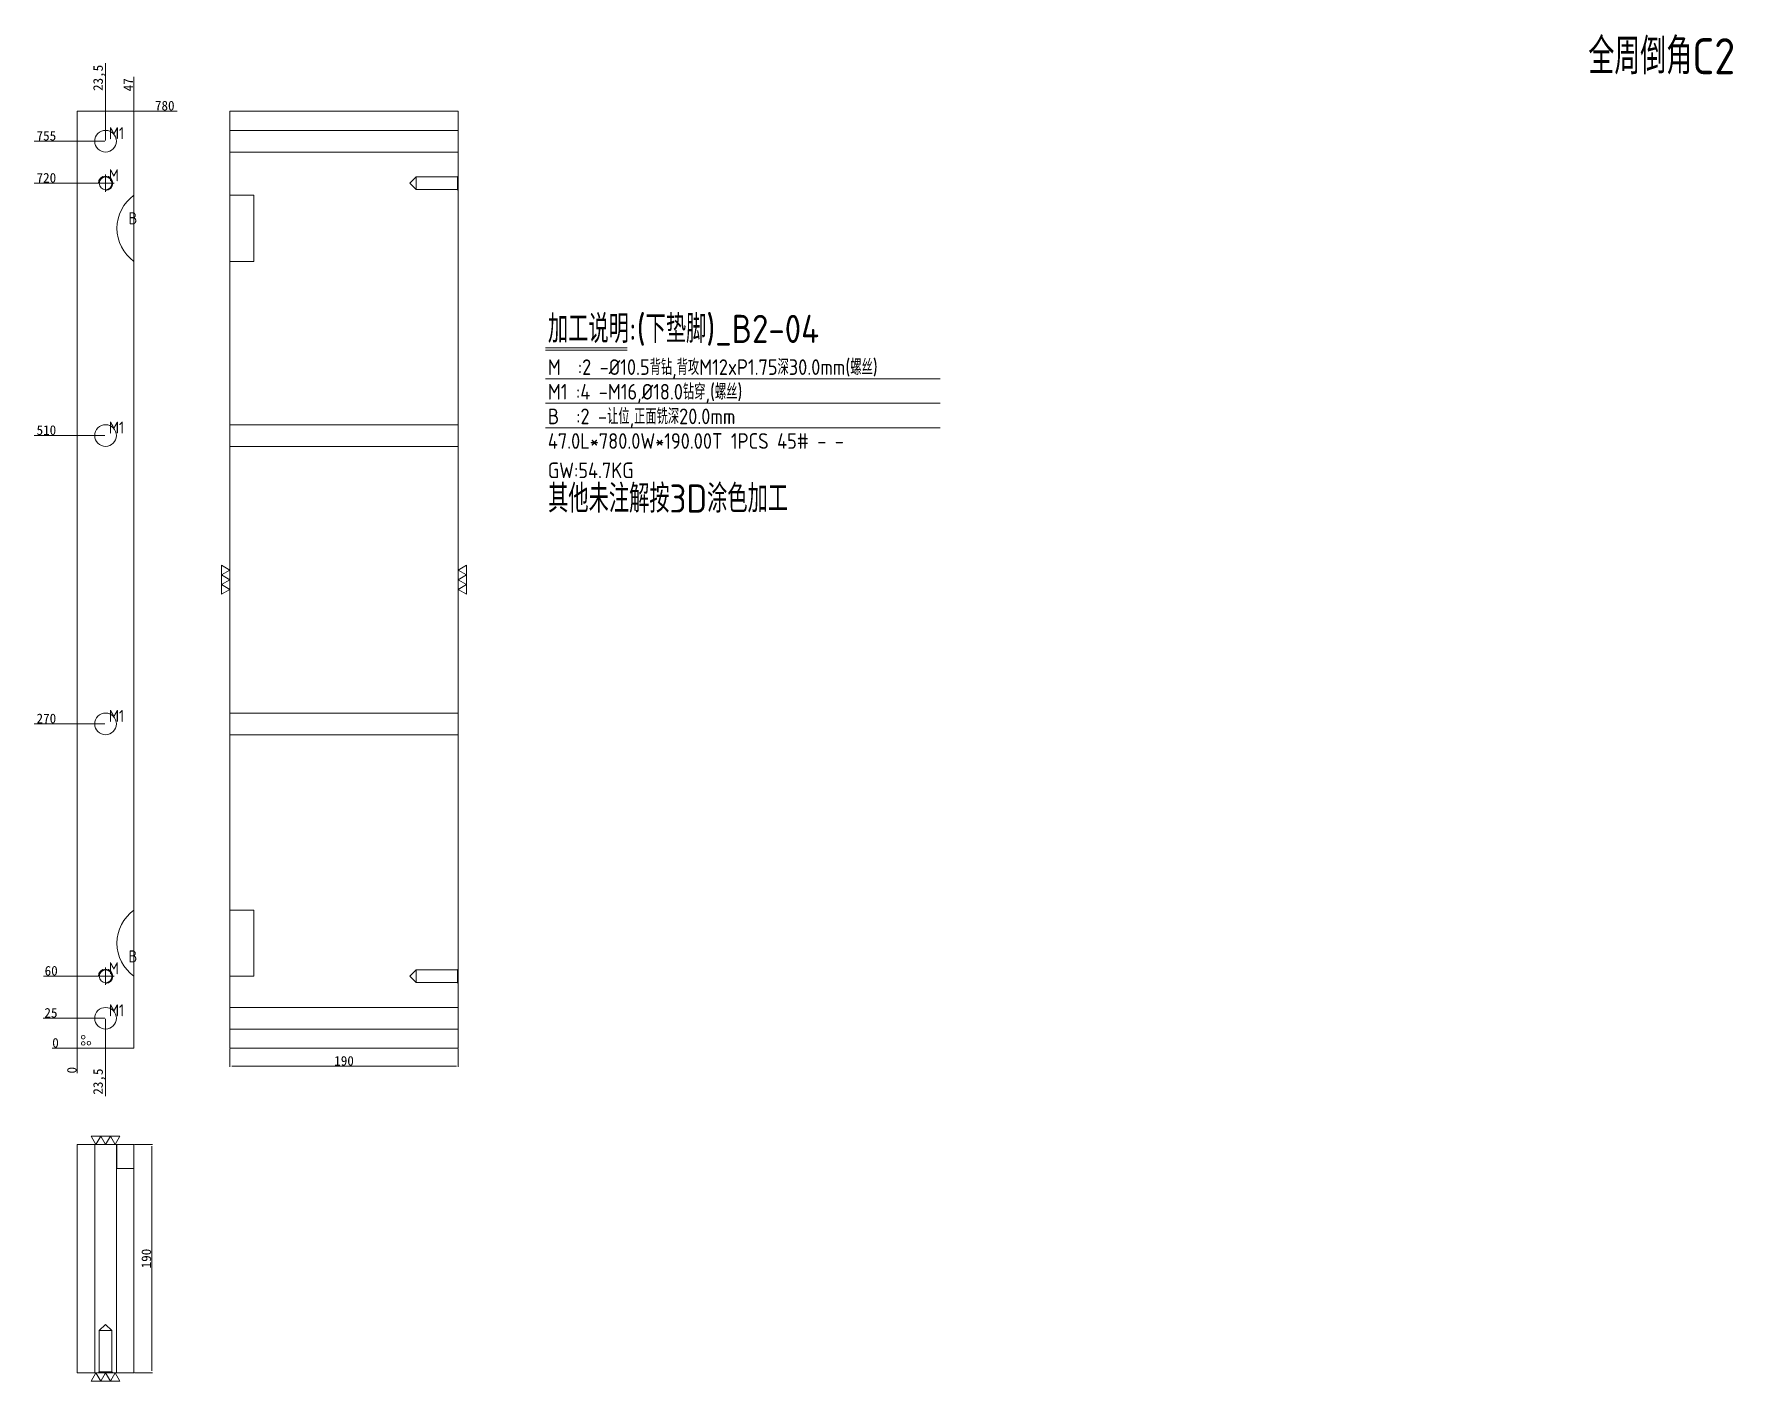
# Model space of a CAD drawing. Header units: millimetres. Extents: x 16542 to 17955, y 23513 to 24634.
import ezdxf

# ---------------------------------------------------------------- set-up
doc = ezdxf.new("R2010")
doc.units = ezdxf.units.MM
doc.linetypes.add('CENTER', pattern=[0])
doc.linetypes.add('DASHED', pattern=[0])
doc.layers.add('B2', color=7, linetype='Continuous', true_color=0xffffff)
doc.layers.add('U1', color=7, linetype='Continuous', true_color=0xffffff)
doc.layers.add('dim', color=4, linetype='Continuous')
doc.layers.add('dim_temp', color=161, linetype='Continuous', lineweight=9)
doc.styles.add('_PUG_ERP', font='txt')
doc.styles.add('gbenor', font='gbenor.shx', dxfattribs={"bigfont": 'gbcbig'})
doc.dimstyles.new('_PUG_ERP', dxfattribs={"dimtxt": 8, "dimasz": 1.5, "dimexe": 0.5, "dimexo": 0.5, "dimgap": 0.5, "dimtad": 1, "dimtxsty": '_PUG_ERP', "dimblk": 'CLOSEDBLANK', "dimcen": 0, "dimclrd": 4, "dimclre": 4, "dimclrt": 3, "dimazin": 3, "dimtfac": 1, "dimtmove": 0, "dimatfit": 3, "dimldrblk": 'CLOSEDBLANK', "dimlwd": 9, "dimlwe": 9})

# ---------------------------------------------------------------- blocks, each defined once
blk = doc.blocks.new('*D1266')
at = {"layer": 'Defpoints', "color": 0}
for p in [(16624.6, 24570), (16639.6, 24570), (16577.6, 23790)]:
    blk.add_point(p, dxfattribs=at)
at = {"layer": 'dim_temp', "color": 4, "lineweight": 9}
blk.add_line((16625.1, 24570), (16660.7, 24570), dxfattribs=at)
at = {"layer": 'dim_temp', "color": 3, "lineweight": 18, "insert": (16650.4, 24574.5), "char_height": 8, "attachment_point": 5, "style": '_PUG_ERP'}
blk.add_mtext('780', dxfattribs=at)
blk = doc.blocks.new('_ClosedBlank')
blk = doc.blocks.new('*D1267')
at = {"layer": 'Defpoints', "color": 0}
for p in [(16562.6, 23790), (16577.6, 23790), (16577.6, 23790)]:
    blk.add_point(p, dxfattribs=at)
at = {"layer": 'dim_temp', "color": 4, "lineweight": 9}
blk.add_line((16577.1, 23790), (16556.8, 23790), dxfattribs=at)
at = {"layer": 'dim_temp', "color": 3, "lineweight": 18, "insert": (16559.5, 23794.5), "char_height": 8, "attachment_point": 5, "style": '_PUG_ERP'}
blk.add_mtext('0', dxfattribs=at)
blk = doc.blocks.new('*D1268')
at = {"layer": 'Defpoints', "color": 0}
for p in [(16562.6, 23815), (16601.1, 23815), (16577.6, 23790)]:
    blk.add_point(p, dxfattribs=at)
at = {"layer": 'dim_temp', "color": 4, "lineweight": 9}
blk.add_line((16600.6, 23815), (16549.2, 23815), dxfattribs=at)
at = {"layer": 'dim_temp', "color": 3, "lineweight": 18, "insert": (16555.7, 23819.5), "char_height": 8, "attachment_point": 5, "style": '_PUG_ERP'}
blk.add_mtext('25', dxfattribs=at)
blk = doc.blocks.new('*D1269')
at = {"layer": 'Defpoints', "color": 0}
for p in [(16562.6, 23850), (16601.1, 23850), (16577.6, 23790)]:
    blk.add_point(p, dxfattribs=at)
at = {"layer": 'dim_temp', "color": 4, "lineweight": 9}
blk.add_line((16600.6, 23850), (16549.6, 23850), dxfattribs=at)
at = {"layer": 'dim_temp', "color": 3, "lineweight": 18, "insert": (16555.9, 23854.5), "char_height": 8, "attachment_point": 5, "style": '_PUG_ERP'}
blk.add_mtext('60', dxfattribs=at)
blk = doc.blocks.new('*D1270')
at = {"layer": 'Defpoints', "color": 0}
for p in [(16562.6, 24060), (16601.1, 24060), (16577.6, 23790)]:
    blk.add_point(p, dxfattribs=at)
at = {"layer": 'dim_temp', "color": 4, "lineweight": 9}
blk.add_line((16600.6, 24060), (16541.6, 24060), dxfattribs=at)
at = {"layer": 'dim_temp', "color": 3, "lineweight": 18, "insert": (16551.9, 24064.5), "char_height": 8, "attachment_point": 5, "style": '_PUG_ERP'}
blk.add_mtext('270', dxfattribs=at)
blk = doc.blocks.new('*D1271')
at = {"layer": 'Defpoints', "color": 0}
for p in [(16562.6, 24300), (16601.1, 24300), (16577.6, 23790)]:
    blk.add_point(p, dxfattribs=at)
at = {"layer": 'dim_temp', "color": 4, "lineweight": 9}
blk.add_line((16600.6, 24300), (16541.6, 24300), dxfattribs=at)
at = {"layer": 'dim_temp', "color": 3, "lineweight": 18, "insert": (16551.9, 24304.5), "char_height": 8, "attachment_point": 5, "style": '_PUG_ERP'}
blk.add_mtext('510', dxfattribs=at)
blk = doc.blocks.new('*D1272')
at = {"layer": 'Defpoints', "color": 0}
for p in [(16562.6, 24510), (16601.1, 24510), (16577.6, 23790)]:
    blk.add_point(p, dxfattribs=at)
at = {"layer": 'dim_temp', "color": 4, "lineweight": 9}
blk.add_line((16600.6, 24510), (16541.6, 24510), dxfattribs=at)
at = {"layer": 'dim_temp', "color": 3, "lineweight": 18, "insert": (16551.9, 24514.5), "char_height": 8, "attachment_point": 5, "style": '_PUG_ERP'}
blk.add_mtext('720', dxfattribs=at)
blk = doc.blocks.new('*D1273')
at = {"layer": 'Defpoints', "color": 0}
for p in [(16562.6, 24545), (16601.1, 24545), (16577.6, 23790)]:
    blk.add_point(p, dxfattribs=at)
at = {"layer": 'dim_temp', "color": 4, "lineweight": 9}
blk.add_line((16600.6, 24545), (16541.6, 24545), dxfattribs=at)
at = {"layer": 'dim_temp', "color": 3, "lineweight": 18, "insert": (16551.9, 24549.5), "char_height": 8, "attachment_point": 5, "style": '_PUG_ERP'}
blk.add_mtext('755', dxfattribs=at)
blk = doc.blocks.new('*D1274')
at = {"layer": 'Defpoints', "color": 0}
for p in [(16601.1, 23815), (16577.6, 23790), (16601.1, 23775)]:
    blk.add_point(p, dxfattribs=at)
at = {"layer": 'dim_temp', "color": 4, "lineweight": 9}
blk.add_line((16601.1, 23814.5), (16601.1, 23750.1), dxfattribs=at)
at = {"layer": 'dim_temp', "color": 3, "lineweight": 18, "insert": (16595.9, 23762.3), "char_height": 8, "attachment_point": 5, "rotation": 90, "style": '_PUG_ERP'}
blk.add_mtext('23,5', dxfattribs=at)
blk = doc.blocks.new('*D1275')
at = {"layer": 'Defpoints', "color": 0}
for p in [(16577.6, 23790), (16577.6, 23790), (16577.6, 23775)]:
    blk.add_point(p, dxfattribs=at)
at = {"layer": 'dim_temp', "color": 4, "lineweight": 9}
blk.add_line((16577.6, 23789.5), (16577.6, 23769.2), dxfattribs=at)
at = {"layer": 'dim_temp', "color": 3, "lineweight": 18, "insert": (16573.1, 23771.8), "char_height": 8, "attachment_point": 5, "rotation": 90, "style": '_PUG_ERP'}
blk.add_mtext('0', dxfattribs=at)
blk = doc.blocks.new('*D1276')
at = {"layer": 'Defpoints', "color": 0}
for p in [(16624.6, 24585), (16624.6, 24570), (16577.6, 23790)]:
    blk.add_point(p, dxfattribs=at)
at = {"layer": 'dim_temp', "color": 4, "lineweight": 9}
for p, q in [((16624.6, 24582), (16624.6, 24598.5)), ((16624.6, 24579), (16624.6, 24582)), ((16624.6, 24570.5), (16624.6, 24579))]:
    blk.add_line(p, q, dxfattribs=at)
at = {"layer": 'dim_temp', "color": 3, "lineweight": 18, "insert": (16620.1, 24592), "char_height": 8, "attachment_point": 5, "rotation": 90, "style": '_PUG_ERP'}
blk.add_mtext('47', dxfattribs=at)
blk = doc.blocks.new('*D1277')
at = {"layer": 'Defpoints', "color": 0}
for p in [(16601.1, 24585), (16601.1, 24545), (16577.6, 23790)]:
    blk.add_point(p, dxfattribs=at)
at = {"layer": 'dim_temp', "color": 4, "lineweight": 9}
blk.add_line((16601.1, 24545.5), (16601.1, 24609.9), dxfattribs=at)
at = {"layer": 'dim_temp', "color": 3, "lineweight": 18, "insert": (16595.9, 24597.7), "char_height": 8, "attachment_point": 5, "rotation": 90, "style": '_PUG_ERP'}
blk.add_mtext('23,5', dxfattribs=at)
blk = doc.blocks.new('*D1278')
at = {"layer": 'Defpoints', "color": 0}
for p in [(16624.6, 23710), (16624.6, 23520), (16639.6, 23520)]:
    blk.add_point(p, dxfattribs=at)
at = {"layer": 'dim_temp', "color": 4, "lineweight": 9}
for p, q in [((16625.1, 23710), (16640.1, 23710)), ((16639.6, 23708.5), (16639.6, 23521.5)), ((16625.1, 23520), (16640.1, 23520))]:
    blk.add_line(p, q, dxfattribs=at)
at = {"layer": 'dim_temp', "color": 3, "lineweight": 18, "insert": (16635.1, 23615), "char_height": 8, "attachment_point": 5, "rotation": 90, "style": '_PUG_ERP'}
blk.add_mtext('190', dxfattribs=at)
blk = doc.blocks.new('*D1279')
at = {"layer": 'Defpoints', "color": 0}
for p in [(16704.6, 23790), (16894.6, 23790), (16894.6, 23775)]:
    blk.add_point(p, dxfattribs=at)
at = {"layer": 'dim_temp', "color": 4, "lineweight": 9}
for p, q in [((16704.6, 23789.5), (16704.6, 23774.5)), ((16894.6, 23789.5), (16894.6, 23774.5)), ((16706.1, 23775), (16893.1, 23775))]:
    blk.add_line(p, q, dxfattribs=at)
at = {"layer": 'dim_temp', "color": 3, "lineweight": 18, "insert": (16799.6, 23779.5), "char_height": 8, "attachment_point": 5, "style": '_PUG_ERP'}
blk.add_mtext('190', dxfattribs=at)

msp = doc.modelspace()

# ---------------------------------------------------------------- linework, layer by layer
at = {"layer": 'B2', "color": 135, "linetype": 'Continuous', "lineweight": 18}
for p, q in [((16624.648, 24570), (16577.648, 24570)), ((16577.648, 24570), (16577.648, 23790)), ((16624.648, 24570), (16624.648, 24500)), ((16704.648, 24570), (16894.648, 24570)), ((16704.648, 24570), (16704.648, 24500)), ((16894.648, 24570), (16894.648, 23790)), ((16704.648, 24500), (16704.648, 24445)), ((16724.648, 24500), (16704.648, 24500)), ((16624.648, 24445), (16624.648, 23905)), ((16704.648, 24445), (16724.648, 24445)), ((16704.648, 24445), (16704.648, 23905)), ((16704.648, 23905), (16724.648, 23905)), ((16704.648, 23905), (16704.648, 23850)), ((16624.648, 23850), (16624.648, 23790)), ((16704.648, 23850), (16704.648, 23790)), ((16724.648, 23850), (16704.648, 23850)), ((16577.648, 23790), (16624.648, 23790)), ((16894.648, 23790), (16704.648, 23790)), ((16577.648, 23710), (16624.648, 23710)), ((16577.648, 23520), (16577.648, 23710)), ((16624.648, 23520), (16624.648, 23710)), ((16577.648, 23520), (16624.648, 23520))]:
    msp.add_line(p, q, dxfattribs=at)
at = {"layer": 'B2', "color": 31, "linetype": 'DASHED', "lineweight": 13, "ltscale": 0.599754}
for p, q in [((16894.648, 24554.003), (16704.648, 24554.003)), ((16704.648, 24535.997), (16894.648, 24535.997)), ((16894.648, 24309.003), (16704.648, 24309.003)), ((16704.648, 24290.997), (16894.648, 24290.997)), ((16894.648, 24069.003), (16704.648, 24069.003)), ((16704.648, 24050.997), (16894.648, 24050.997)), ((16894.648, 23824.003), (16704.648, 23824.003)), ((16704.648, 23805.997), (16894.648, 23805.997)), ((16592.144, 23710), (16592.144, 23520)), ((16610.151, 23520), (16610.151, 23710)), ((16610.644, 23690), (16624.648, 23690))]:
    msp.add_line(p, q, dxfattribs=at)
at = {"layer": 'B2', "color": 1, "linetype": 'CENTER', "lineweight": 18, "ltscale": 0.599754}
for p, q in [((16601.148, 24502.8), (16601.148, 24517.2)), ((16593.948, 24510), (16608.348, 24510)), ((16601.148, 23842.8), (16601.148, 23857.2)), ((16593.948, 23850), (16608.348, 23850))]:
    msp.add_line(p, q, dxfattribs=at)
at = {"layer": 'B2', "color": 5, "linetype": 'DASHED', "lineweight": 13, "ltscale": 0.599754}
for p, q in [((16859.648, 24515.253), (16854.395, 24510)), ((16854.395, 24510), (16859.648, 24504.747)), ((16893.901, 24515.253), (16859.648, 24515.253)), ((16859.648, 24504.747), (16859.648, 24515.253)), ((16859.648, 24504.747), (16893.901, 24504.747)), ((16894.648, 24516), (16893.901, 24515.253)), ((16893.901, 24515.253), (16893.901, 24504.747)), ((16893.901, 24504.747), (16894.648, 24504)), ((16859.648, 23855.253), (16854.395, 23850)), ((16893.901, 23855.253), (16859.648, 23855.253)), ((16859.648, 23855.253), (16859.648, 23844.747)), ((16894.648, 23856), (16893.901, 23855.253)), ((16893.901, 23844.747), (16893.901, 23855.253)), ((16854.395, 23850), (16859.648, 23844.747)), ((16859.648, 23844.747), (16893.901, 23844.747)), ((16893.901, 23844.747), (16894.648, 23844)), ((16601.148, 23560.253), (16595.895, 23555)), ((16595.895, 23555), (16595.895, 23520.747)), ((16595.895, 23555), (16606.401, 23555)), ((16606.401, 23555), (16601.148, 23560.253)), ((16606.401, 23520.747), (16606.401, 23555)), ((16595.895, 23520.747), (16595.148, 23520)), ((16595.895, 23520.747), (16606.401, 23520.747)), ((16607.148, 23520), (16606.401, 23520.747))]:
    msp.add_line(p, q, dxfattribs=at)
at = {"layer": 'B2', "color": 31, "linetype": 'Continuous', "lineweight": 18}
for p, q in [((16624.648, 24500), (16624.648, 24445)), ((16724.648, 24500), (16724.648, 24445)), ((16624.648, 23905), (16624.648, 23850)), ((16724.648, 23905), (16724.648, 23850))]:
    msp.add_line(p, q, dxfattribs=at)
at = {"layer": 'B2', "color": 135, "linetype": 'DASHED', "lineweight": 13, "ltscale": 0.599754}
msp.add_line((16610.644, 23710), (16610.644, 23690), dxfattribs=at)
at = {"layer": 'B2', "color": 42, "linetype": 'Continuous', "lineweight": 18}
for centre in [(16601.148, 24545), (16601.148, 24300), (16601.148, 24060), (16601.148, 23815)]:
    msp.add_circle(centre, 9.004, dxfattribs=at)
at = {"layer": 'B2', "color": 30, "linetype": 'DASHED', "lineweight": 13, "ltscale": 0.599754}
for centre in [(16601.148, 24510), (16601.148, 23850)]:
    msp.add_circle(centre, 5.253, dxfattribs=at)
at = {"layer": 'B2', "color": 30, "linetype": 'DASHED', "lineweight": 18, "ltscale": 0.599754}
for centre in [(16601.148, 24510), (16601.148, 23850)]:
    msp.add_arc(centre, 6, 270, 180, dxfattribs=at)
at = {"layer": 'B2', "color": 135, "linetype": 'Continuous', "lineweight": 18}
for centre in [(16644.648, 24472.5), (16644.648, 23877.5)]:
    msp.add_arc(centre, 34.004, 126.027589, 233.972411, dxfattribs=at)
at = {"layer": 'dim', "color": 8, "linetype": 'Continuous', "lineweight": 18}
for p, q in [((16967.248, 24373.05), (17035.061, 24373.05)), ((16967.248, 24371.1), (17035.061, 24371.1)), ((16967.248, 24347.35), (17295.784, 24347.35)), ((16967.248, 24326.85), (17295.784, 24326.85)), ((16967.248, 24306.35), (17295.784, 24306.35))]:
    msp.add_line(p, q, dxfattribs=at)
at = {"layer": 'dim', "color": 20, "linetype": 'Continuous', "lineweight": 18}
for p, q in [((16704.648, 24188), (16697.72, 24192)), ((16697.72, 24192), (16697.72, 24168)), ((16894.648, 24188), (16901.576, 24192)), ((16901.576, 24192), (16901.576, 24168)), ((16704.648, 24188), (16697.72, 24184)), ((16704.648, 24180), (16697.72, 24184)), ((16704.648, 24180), (16697.72, 24176)), ((16894.648, 24188), (16901.576, 24184)), ((16894.648, 24180), (16901.576, 24184)), ((16894.648, 24180), (16901.576, 24176)), ((16704.648, 24172), (16697.72, 24176)), ((16704.648, 24172), (16697.72, 24168)), ((16894.648, 24172), (16901.576, 24176)), ((16894.648, 24172), (16901.576, 24168)), ((16593.148, 23710), (16589.148, 23716.928)), ((16613.148, 23716.928), (16589.148, 23716.928)), ((16593.148, 23710), (16597.148, 23716.928)), ((16601.148, 23710), (16597.148, 23716.928)), ((16601.148, 23710), (16605.148, 23716.928)), ((16609.148, 23710), (16605.148, 23716.928)), ((16609.148, 23710), (16613.148, 23716.928)), ((16593.148, 23520), (16589.148, 23513.072)), ((16613.148, 23513.072), (16589.148, 23513.072)), ((16593.148, 23520), (16597.148, 23513.072)), ((16601.148, 23520), (16597.148, 23513.072)), ((16601.148, 23520), (16605.148, 23513.072)), ((16609.148, 23520), (16605.148, 23513.072)), ((16609.148, 23520), (16613.148, 23513.072))]:
    msp.add_line(p, q, dxfattribs=at)
at = {"layer": 'dim', "lineweight": 18}
for centre in [(16582.514, 23799.259), (16582.514, 23794.089), (16587.255, 23794.197)]:
    msp.add_circle(centre, 1.523, dxfattribs=at)

# ---------------------------------------------------------------- texts
at = {"layer": 'dim', "color": 4, "lineweight": 18, "style": 'gbenor'}
for s, height, p in [('M1', 10, (16603.968, 24546.661)), ('M', 10, (16603.908, 24511.631)), ('B', 10, (16620.286, 24475.826)), ('加工说明:(下垫脚)_B2-04', 23.4, (16969.239, 24377.089)), ('M  :2 -%%c10.5背钻,背攻M12xP1.75深30.0mm(螺丝)', 13, (16969.198, 24350.46)), ('M1 :4 -M16,%%c18.0钻穿,(螺丝)', 13, (16969.198, 24329.96)), ('B  :2 -让位,正面铣深20.0mm', 13, (16969.198, 24309.46)), ('M1', 10, (16603.968, 24301.661)), ('47.0L*780.0W*190.00T 1PCS 45# - - ', 13, (16969.198, 24288.96)), ('GW:54.7KG ', 13, (16969.198, 24264.56)), ('M1', 10, (16603.968, 24061.661)), ('B', 10, (16620.286, 23861.521)), ('M', 10, (16603.908, 23851.631)), ('M1', 10, (16603.968, 23816.661))]:
    msp.add_text(s, height=height, dxfattribs=at).set_placement(p)
at = {"layer": 'dim', "color": 21, "lineweight": 18, "style": 'gbenor'}
msp.add_text('其他未注解按3D涂色加工', height=23.4, dxfattribs=at).set_placement((16969.416, 24235.889))
at = {"layer": 'U1', "color": 3, "lineweight": 18, "style": 'gbenor'}
msp.add_text('全周倒角C2', height=30, dxfattribs=at).set_placement((17835.042, 24600.734))

# ---------------------------------------------------------------- dimensions: what is measured, and where the dimension line sits
at = {"layer": 'dim_temp', "lineweight": 18}
for feature_location, offset, dtype, origin, picture, middle in [((16601.148, 24545), (0, 40), 1, (16577.648, 23790), '*D1277', (16595.886, 24597.69)), ((16624.648, 24570), (0, 15), 1, (16577.648, 23790), '*D1276', (16620.148, 24591.976)), ((16624.648, 24570), (15, 0), 0, (16577.648, 23790), '*D1266', (16650.434, 24574.5)), ((16601.148, 24545), (-38.5, 0), 0, (16577.648, 23790), '*D1273', (16551.862, 24549.5)), ((16601.148, 24510), (-38.5, 0), 0, (16577.648, 23790), '*D1272', (16551.862, 24514.5)), ((16601.148, 24300), (-38.5, 0), 0, (16577.648, 23790), '*D1271', (16551.862, 24304.5)), ((16601.148, 24060), (-38.5, 0), 0, (16577.648, 23790), '*D1270', (16551.862, 24064.5)), ((16601.148, 23850), (-38.5, 0), 0, (16577.648, 23790), '*D1269', (16555.862, 23854.5)), ((16601.148, 23815), (-38.5, 0), 0, (16577.648, 23790), '*D1268', (16555.672, 23819.5)), ((16601.148, 23815), (0, -40), 1, (16577.648, 23790), '*D1274', (16595.886, 23762.31)), ((16577.647809699, 23790), (-15, 0), 0, (16577.647809699, 23790), '*D1267', (16559.481143032, 23794.5)), ((16577.647809699, 23790), (0, -15), 1, (16577.647809699, 23790), '*D1275', (16573.147809699, 23771.833333333))]:
    dim = msp.add_ordinate_dim(feature_location=feature_location, offset=offset, dtype=dtype, origin=origin, dimstyle='_PUG_ERP', dxfattribs=at)
    dim.commit()
    dim.dimension.update_dxf_attribs({"geometry": picture, "text_midpoint": middle})
dim = msp.add_linear_dim(base=(16894.648, 23775), p1=(16704.648, 23790), p2=(16894.648, 23790), dimstyle='_PUG_ERP', dxfattribs=at)
dim.commit()
dim.dimension.update_dxf_attribs({"geometry": '*D1279', "text_midpoint": (16799.648, 23779.5)})
dim = msp.add_linear_dim(base=(16639.648, 23520), p1=(16624.648, 23710), p2=(16624.648, 23520), angle=90, dimstyle='_PUG_ERP', dxfattribs=at)
dim.commit()
dim.dimension.update_dxf_attribs({"geometry": '*D1278', "text_midpoint": (16635.148, 23615)})

doc.saveas('drawing.dxf')
